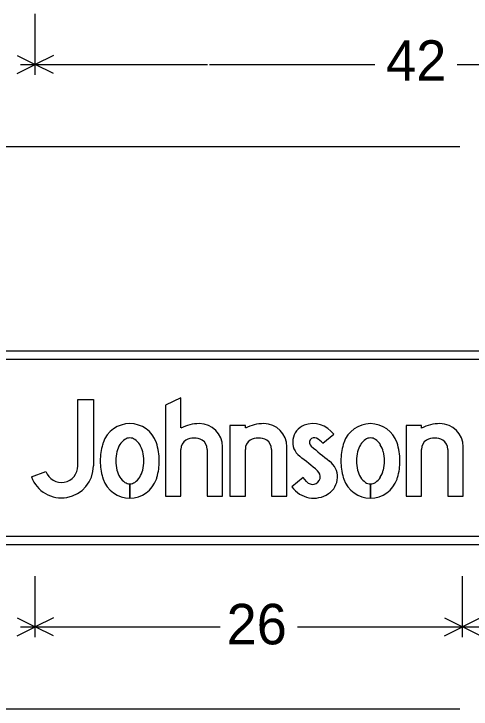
# Model space of a CAD drawing. Extents: x -0.03 to 1.42, y -0.19 to 1.05.
# Drawn here: x 0.2447 to 0.3781, y 0.5063 to 0.709 of the extents above; entities that cross this region are included whole.
import ezdxf

# ---------------------------------------------------------------- set-up
doc = ezdxf.new("R2010")
doc.units = 0
for name, color, linetype in [('SHT_B_01-Cover', 7, 'Continuous'), ('SHT_B_04-General-Notes', 7, 'Continuous'), ('SHT_B_07-Quantities-Amendment', 7, 'Continuous'), ('SHT_B_Sheet-Outline-Line', 7, 'Continuous')]:
    doc.layers.add(name, color=color, linetype=linetype)

msp = doc.modelspace()

# ---------------------------------------------------------------- linework, layer by layer
at = {"layer": 'SHT_B_01-Cover'}
for p, q in [((0.3348, 0.58385), (0.338, 0.58645)), ((0.31985, 0.58207), (0.31985, 0.5684)), ((0.37126, 0.58206), (0.37126, 0.5684)), ((0.24982, 0.57403), (0.25406, 0.57558)), ((0.24982, 0.57403), (0.24982, 0.57403)), ((0.27852, 0.572), (0.27852, 0.56784)), ((0.27852, 0.56784), (0.27852, 0.572)), ((0.34871, 0.572), (0.34871, 0.56784)), ((0.34871, 0.56784), (0.34871, 0.572))]:
    msp.add_line(p, q, dxfattribs=at)
for points in [[(0.26337, 0.57723), (0.26337, 0.59662), (0.26788, 0.59662), (0.26788, 0.57722)], [(0.29344, 0.5883), (0.29344, 0.59711), (0.28893, 0.59493), (0.28893, 0.56841), (0.29344, 0.56841), (0.29344, 0.58207)], [(0.31223, 0.5883), (0.31223, 0.589), (0.30772, 0.589), (0.30772, 0.5684), (0.31223, 0.5684), (0.31223, 0.58207)], [(0.36364, 0.58829), (0.36364, 0.589), (0.35913, 0.589), (0.35912, 0.5684), (0.36364, 0.5684), (0.36364, 0.58207)], [(0.30106, 0.58207), (0.30106, 0.56841), (0.30557, 0.5684), (0.30557, 0.58279)], [(0.31985, 0.5684), (0.32436, 0.5684), (0.32437, 0.58279)], [(0.37126, 0.5684), (0.37577, 0.5684), (0.37577, 0.58279)], [(0.33009, 0.57266), (0.32906, 0.57388), (0.32583, 0.57114)]]:
    msp.add_lwpolyline(points, dxfattribs=at)
for centre, major_axis, ratio, start_param, end_param in [((0.332, 0.58223), (0, 0.00734), 0.999996, 5.326111, 6.644269), ((0.27852, 0.58138), (0, 0.00819), 0.999997, 5.038801, 7.52757), ((0.2988, 0.57761), (0, 0.01195), 0.999997, 0, 0.465114), ((0.2988, 0.58279), (0, 0.00677), 0.999997, 4.712389, 6.283185), ((0.31759, 0.57761), (0, 0.01195), 0.999997, 0, 0.465114), ((0.31759, 0.58279), (0, 0.00677), 0.999997, 4.712389, 6.283185), ((0.33125, 0.58421), (0, 0.00522), 0.999996, 0.361084, 2.488009), ((0.34871, 0.58137), (0, 0.00819), 0.999997, 5.038801, 7.52757), ((0.369, 0.57761), (0, 0.01195), 0.999997, 0, 0.465114), ((0.369, 0.58279), (0, 0.00677), 0.999997, 4.712389, 6.283185), ((0.28281, 0.57992), (0, 0.01272), 0.999997, 1.244385, 1.285035), ((0.27985, 0.58086), (0, 0.00496), 0.999997, 0.596118, 1.022673), ((0.27852, 0.58283), (0, 0.00257), 0.999997, 0, 0.596118), ((0.27852, 0.58283), (0, 0.00257), 0.999997, 5.687067, 6.283185), ((0.27718, 0.58086), (0, 0.00496), 0.999997, 5.260512, 5.687067), ((0.26829, 0.57841), (0, 0.01884), 0.999997, 4.728048, 5.01381), ((0.29655, 0.58217), (0, 0.00311), 0.999997, 0.581816, 1.601456), ((0.29725, 0.58019), (0, 0.00517), 0.999997, 5.798026, 6.768344), ((0.29796, 0.58217), (0, 0.00311), 0.999997, 4.68173, 5.701369), ((0.31534, 0.58216), (0, 0.00311), 0.999997, 0.581816, 1.601456), ((0.31604, 0.58019), (0, 0.00517), 0.999997, 5.798026, 6.768344), ((0.31675, 0.58216), (0, 0.00311), 0.999997, 4.68173, 5.701369), ((0.33235, 0.58407), (0, 0.00141), 0.999996, 5.821908, 8.713004), ((0.33059, 0.58054), (0, 0.00536), 0.999996, 5.379051, 5.821908), ((0.353, 0.57992), (0, 0.01272), 0.999997, 1.244385, 1.285035), ((0.35005, 0.58086), (0, 0.00496), 0.999997, 0.596118, 1.022673), ((0.34871, 0.58283), (0, 0.00257), 0.999997, 0, 0.596118), ((0.34871, 0.58283), (0, 0.00257), 0.999997, 5.687067, 6.283185), ((0.34738, 0.58086), (0, 0.00496), 0.999997, 5.260512, 5.687067), ((0.33848, 0.57841), (0, 0.01884), 0.999997, 4.728048, 5.01381), ((0.36674, 0.58216), (0, 0.00311), 0.999997, 0.581816, 1.601456), ((0.36745, 0.58018), (0, 0.00517), 0.999997, 5.798026, 6.768344), ((0.36815, 0.58216), (0, 0.00311), 0.999997, 4.68173, 5.701369), ((0.28696, 0.5787), (0, 0.01705), 0.999997, 1.285035, 1.570796), ((0.28199, 0.57956), (0, 0.00745), 0.999997, 1.022673, 1.323101), ((0.27505, 0.57956), (0, 0.00745), 0.999997, 4.960084, 5.260512), ((0.40745, 0.67112), (0.00001, 0.11638), 0.999996, 2.429818, 2.489268), ((0.35715, 0.5787), (0, 0.01705), 0.999997, 1.285035, 1.570796), ((0.35218, 0.57955), (0, 0.00745), 0.999997, 1.022673, 1.323101), ((0.34524, 0.57955), (0, 0.00745), 0.999997, 4.960084, 5.260512), ((0.28536, 0.5787), (0, 0.01094), 0.999997, 1.323101, 1.570796), ((0.27167, 0.57871), (0, 0.01094), 0.999997, 4.712389, 4.960084), ((0.25731, 0.48767), (0.00001, 0.11638), 0.999996, 5.571913, 5.629602), ((0.35556, 0.5787), (0, 0.01094), 0.999997, 1.323101, 1.570796), ((0.34187, 0.5787), (0, 0.01094), 0.999997, 4.712389, 4.960084), ((0.28696, 0.5787), (0, 0.01705), 0.999997, 1.570796, 1.856558), ((0.28536, 0.5787), (0, 0.01094), 0.999997, 1.570796, 1.818492), ((0.27167, 0.57871), (0, 0.01094), 0.999997, 4.464694, 4.712389), ((0.27008, 0.57871), (0, 0.01705), 0.999997, 4.426627, 4.712389), ((0.33325, 0.574), (0, 0.00584), 0.999996, 3.732982, 5.630861), ((0.35715, 0.5787), (0, 0.01705), 0.999997, 1.570796, 1.856558), ((0.35556, 0.5787), (0, 0.01094), 0.999997, 1.570796, 1.818492), ((0.34187, 0.5787), (0, 0.01094), 0.999997, 4.464694, 4.712389), ((0.34027, 0.5787), (0, 0.01705), 0.999997, 4.426627, 4.712389), ((0.25857, 0.57723), (0, 0.00931), 0.999997, 1.920734, 4.712389), ((0.25857, 0.57723), (0, 0.0048), 0.999997, 1.920734, 4.712389), ((0.28199, 0.57785), (0, 0.00745), 0.999997, 1.818492, 2.11892), ((0.27505, 0.57785), (0, 0.00745), 0.999997, 4.164265, 4.464694), ((0.33181, 0.57412), (0, 0.00226), 0.999996, 2.273512, 5.571913), ((0.35218, 0.57784), (0, 0.00745), 0.999997, 1.818492, 2.11892), ((0.34524, 0.57785), (0, 0.00745), 0.999997, 4.164265, 4.464694), ((0.28281, 0.57749), (0, 0.01272), 0.999997, 1.856558, 1.897208), ((0.27985, 0.57655), (0, 0.00496), 0.999997, 2.11892, 2.545474), ((0.27718, 0.57655), (0, 0.00496), 0.999997, 3.737711, 4.164265), ((0.27423, 0.57749), (0, 0.01272), 0.999997, 4.385977, 4.426627), ((0.353, 0.57748), (0, 0.01272), 0.999997, 1.856558, 1.897208), ((0.35005, 0.57654), (0, 0.00496), 0.999997, 2.11892, 2.545474), ((0.34738, 0.57654), (0, 0.00496), 0.999997, 3.737711, 4.164265), ((0.34442, 0.57748), (0, 0.01272), 0.999997, 4.385977, 4.426627), ((0.27852, 0.57603), (0, 0.00819), 0.999997, 1.897208, 3.141593), ((0.27852, 0.57458), (0, 0.00257), 0.999997, 2.545474, 3.141593), ((0.27852, 0.57603), (0, 0.00819), 0.999997, 3.141765, 4.385977), ((0.27852, 0.57458), (0, 0.00257), 0.999997, 3.142141, 3.737711), ((0.34871, 0.57603), (0, 0.00819), 0.999997, 1.897208, 3.141593), ((0.34871, 0.57457), (0, 0.00257), 0.999997, 2.545474, 3.141593), ((0.34871, 0.57603), (0, 0.00819), 0.999997, 3.141765, 4.385977), ((0.34871, 0.57457), (0, 0.00257), 0.999997, 3.142141, 3.737711), ((0.33218, 0.5756), (0, 0.00776), 0.999996, 2.182616, 3.732982)]:
    msp.add_ellipse(centre, major_axis=major_axis, ratio=ratio, start_param=start_param, end_param=end_param, dxfattribs=at)
at = {"layer": 'SHT_B_04-General-Notes'}
for p, q in [((0.25094, 0.69131), (0.25094, 0.70903)), ((0.24566, 0.6969), (0.25094, 0.69426)), ((0.25622, 0.6969), (0.25094, 0.69426)), ((0.24566, 0.69162), (0.25094, 0.69426)), ((0.24668, 0.69426), (0.3012, 0.69426)), ((0.25622, 0.69162), (0.25094, 0.69426)), ((0.30177, 0.69426), (0.34995, 0.69426)), ((0.374, 0.69426), (0.43362, 0.69426)), ((0.37475, 0.6703), (0.22883, 0.6703)), ((0.25094, 0.52735), (0.25094, 0.54507)), ((0.37558, 0.52735), (0.37558, 0.54507)), ((0.24566, 0.53294), (0.25094, 0.5303)), ((0.25622, 0.53294), (0.25094, 0.5303)), ((0.3703, 0.53294), (0.37558, 0.5303)), ((0.38086, 0.53294), (0.37558, 0.5303)), ((0.24566, 0.52766), (0.25094, 0.5303)), ((0.24668, 0.5303), (0.30484, 0.5303)), ((0.25622, 0.52766), (0.25094, 0.5303)), ((0.3274, 0.5303), (0.374, 0.5303)), ((0.3703, 0.52766), (0.37558, 0.5303)), ((0.374, 0.5303), (0.42276, 0.5303)), ((0.38086, 0.52766), (0.37558, 0.5303)), ((0.37475, 0.50634), (0.22883, 0.50634))]:
    msp.add_line(p, q, dxfattribs=at)
at = {"layer": 'SHT_B_07-Quantities-Amendment'}
for p, q in [((0.53224, 0.61071), (0.23599, 0.61073)), ((0.23599, 0.60838), (0.53224, 0.60836)), ((0.3348, 0.58385), (0.338, 0.58645)), ((0.31985, 0.58207), (0.31985, 0.5684)), ((0.37126, 0.58206), (0.37126, 0.5684)), ((0.24982, 0.57403), (0.25406, 0.57558)), ((0.24982, 0.57403), (0.24982, 0.57403)), ((0.27852, 0.572), (0.27852, 0.56784)), ((0.27852, 0.56784), (0.27852, 0.572)), ((0.34871, 0.572), (0.34871, 0.56784)), ((0.34871, 0.56784), (0.34871, 0.572)), ((0.53224, 0.55663), (0.23601, 0.55665)), ((0.23601, 0.5543), (0.53224, 0.55428))]:
    msp.add_line(p, q, dxfattribs=at)
for points in [[(0.26337, 0.57723), (0.26337, 0.59662), (0.26788, 0.59662), (0.26788, 0.57722)], [(0.29344, 0.5883), (0.29344, 0.59711), (0.28893, 0.59493), (0.28893, 0.56841), (0.29344, 0.56841), (0.29344, 0.58207)], [(0.31223, 0.5883), (0.31223, 0.589), (0.30772, 0.589), (0.30772, 0.5684), (0.31223, 0.5684), (0.31223, 0.58207)], [(0.36364, 0.58829), (0.36364, 0.589), (0.35913, 0.589), (0.35912, 0.5684), (0.36364, 0.5684), (0.36364, 0.58207)], [(0.30106, 0.58207), (0.30106, 0.56841), (0.30557, 0.5684), (0.30557, 0.58279)], [(0.31985, 0.5684), (0.32436, 0.5684), (0.32437, 0.58279)], [(0.37126, 0.5684), (0.37577, 0.5684), (0.37577, 0.58279)], [(0.33009, 0.57266), (0.32906, 0.57388), (0.32583, 0.57114)]]:
    msp.add_lwpolyline(points, dxfattribs=at)
for centre, major_axis, ratio, start_param, end_param in [((0.332, 0.58223), (0, 0.00734), 0.999996, 5.326111, 6.644269), ((0.27852, 0.58138), (0, 0.00819), 0.999997, 5.038801, 7.52757), ((0.2988, 0.57761), (0, 0.01195), 0.999997, 0, 0.465114), ((0.2988, 0.58279), (0, 0.00677), 0.999997, 4.712389, 6.283185), ((0.31759, 0.57761), (0, 0.01195), 0.999997, 0, 0.465114), ((0.31759, 0.58279), (0, 0.00677), 0.999997, 4.712389, 6.283185), ((0.33125, 0.58421), (0, 0.00522), 0.999996, 0.361084, 2.488009), ((0.34871, 0.58137), (0, 0.00819), 0.999997, 5.038801, 7.52757), ((0.369, 0.57761), (0, 0.01195), 0.999997, 0, 0.465114), ((0.369, 0.58279), (0, 0.00677), 0.999997, 4.712389, 6.283185), ((0.28281, 0.57992), (0, 0.01272), 0.999997, 1.244385, 1.285035), ((0.27985, 0.58086), (0, 0.00496), 0.999997, 0.596118, 1.022673), ((0.27852, 0.58283), (0, 0.00257), 0.999997, 0, 0.596118), ((0.27852, 0.58283), (0, 0.00257), 0.999997, 5.687067, 6.283185), ((0.27718, 0.58086), (0, 0.00496), 0.999997, 5.260512, 5.687067), ((0.26829, 0.57841), (0, 0.01884), 0.999997, 4.728048, 5.01381), ((0.29655, 0.58217), (0, 0.00311), 0.999997, 0.581816, 1.601456), ((0.29725, 0.58019), (0, 0.00517), 0.999997, 5.798026, 6.768344), ((0.29796, 0.58217), (0, 0.00311), 0.999997, 4.68173, 5.701369), ((0.31534, 0.58216), (0, 0.00311), 0.999997, 0.581816, 1.601456), ((0.31604, 0.58019), (0, 0.00517), 0.999997, 5.798026, 6.768344), ((0.31675, 0.58216), (0, 0.00311), 0.999997, 4.68173, 5.701369), ((0.33235, 0.58407), (0, 0.00141), 0.999996, 5.821908, 8.713004), ((0.33059, 0.58054), (0, 0.00536), 0.999996, 5.379051, 5.821908), ((0.353, 0.57992), (0, 0.01272), 0.999997, 1.244385, 1.285035), ((0.35005, 0.58086), (0, 0.00496), 0.999997, 0.596118, 1.022673), ((0.34871, 0.58283), (0, 0.00257), 0.999997, 0, 0.596118), ((0.34871, 0.58283), (0, 0.00257), 0.999997, 5.687067, 6.283185), ((0.34738, 0.58086), (0, 0.00496), 0.999997, 5.260512, 5.687067), ((0.33848, 0.57841), (0, 0.01884), 0.999997, 4.728048, 5.01381), ((0.36674, 0.58216), (0, 0.00311), 0.999997, 0.581816, 1.601456), ((0.36745, 0.58018), (0, 0.00517), 0.999997, 5.798026, 6.768344), ((0.36815, 0.58216), (0, 0.00311), 0.999997, 4.68173, 5.701369), ((0.28696, 0.5787), (0, 0.01705), 0.999997, 1.285035, 1.570796), ((0.28199, 0.57956), (0, 0.00745), 0.999997, 1.022673, 1.323101), ((0.27505, 0.57956), (0, 0.00745), 0.999997, 4.960084, 5.260512), ((0.40745, 0.67112), (0.00001, 0.11638), 0.999996, 2.429818, 2.489268), ((0.35715, 0.5787), (0, 0.01705), 0.999997, 1.285035, 1.570796), ((0.35218, 0.57955), (0, 0.00745), 0.999997, 1.022673, 1.323101), ((0.34524, 0.57955), (0, 0.00745), 0.999997, 4.960084, 5.260512), ((0.28536, 0.5787), (0, 0.01094), 0.999997, 1.323101, 1.570796), ((0.27167, 0.57871), (0, 0.01094), 0.999997, 4.712389, 4.960084), ((0.25731, 0.48767), (0.00001, 0.11638), 0.999996, 5.571913, 5.629602), ((0.35556, 0.5787), (0, 0.01094), 0.999997, 1.323101, 1.570796), ((0.34187, 0.5787), (0, 0.01094), 0.999997, 4.712389, 4.960084), ((0.28696, 0.5787), (0, 0.01705), 0.999997, 1.570796, 1.856558), ((0.28536, 0.5787), (0, 0.01094), 0.999997, 1.570796, 1.818492), ((0.27167, 0.57871), (0, 0.01094), 0.999997, 4.464694, 4.712389), ((0.27008, 0.57871), (0, 0.01705), 0.999997, 4.426627, 4.712389), ((0.33325, 0.574), (0, 0.00584), 0.999996, 3.732982, 5.630861), ((0.35715, 0.5787), (0, 0.01705), 0.999997, 1.570796, 1.856558), ((0.35556, 0.5787), (0, 0.01094), 0.999997, 1.570796, 1.818492), ((0.34187, 0.5787), (0, 0.01094), 0.999997, 4.464694, 4.712389), ((0.34027, 0.5787), (0, 0.01705), 0.999997, 4.426627, 4.712389), ((0.25857, 0.57723), (0, 0.00931), 0.999997, 1.920734, 4.712389), ((0.25857, 0.57723), (0, 0.0048), 0.999997, 1.920734, 4.712389), ((0.28199, 0.57785), (0, 0.00745), 0.999997, 1.818492, 2.11892), ((0.27505, 0.57785), (0, 0.00745), 0.999997, 4.164265, 4.464694), ((0.33181, 0.57412), (0, 0.00226), 0.999996, 2.273512, 5.571913), ((0.35218, 0.57784), (0, 0.00745), 0.999997, 1.818492, 2.11892), ((0.34524, 0.57785), (0, 0.00745), 0.999997, 4.164265, 4.464694), ((0.28281, 0.57749), (0, 0.01272), 0.999997, 1.856558, 1.897208), ((0.27985, 0.57655), (0, 0.00496), 0.999997, 2.11892, 2.545474), ((0.27718, 0.57655), (0, 0.00496), 0.999997, 3.737711, 4.164265), ((0.27423, 0.57749), (0, 0.01272), 0.999997, 4.385977, 4.426627), ((0.353, 0.57748), (0, 0.01272), 0.999997, 1.856558, 1.897208), ((0.35005, 0.57654), (0, 0.00496), 0.999997, 2.11892, 2.545474), ((0.34738, 0.57654), (0, 0.00496), 0.999997, 3.737711, 4.164265), ((0.34442, 0.57748), (0, 0.01272), 0.999997, 4.385977, 4.426627), ((0.27852, 0.57603), (0, 0.00819), 0.999997, 1.897208, 3.141593), ((0.27852, 0.57458), (0, 0.00257), 0.999997, 2.545474, 3.141593), ((0.27852, 0.57603), (0, 0.00819), 0.999997, 3.141765, 4.385977), ((0.27852, 0.57458), (0, 0.00257), 0.999997, 3.142141, 3.737711), ((0.34871, 0.57603), (0, 0.00819), 0.999997, 1.897208, 3.141593), ((0.34871, 0.57457), (0, 0.00257), 0.999997, 2.545474, 3.141593), ((0.34871, 0.57603), (0, 0.00819), 0.999997, 3.141765, 4.385977), ((0.34871, 0.57457), (0, 0.00257), 0.999997, 3.142141, 3.737711), ((0.33218, 0.5756), (0, 0.00776), 0.999996, 2.182616, 3.732982)]:
    msp.add_ellipse(centre, major_axis=major_axis, ratio=ratio, start_param=start_param, end_param=end_param, dxfattribs=at)
at = {"layer": 'SHT_B_Sheet-Outline-Line'}
for p, q in [((0.3348, 0.58385), (0.338, 0.58645)), ((0.31985, 0.58207), (0.31985, 0.5684)), ((0.37126, 0.58206), (0.37126, 0.5684)), ((0.24982, 0.57403), (0.25406, 0.57558)), ((0.24982, 0.57403), (0.24982, 0.57403))]:
    msp.add_line(p, q, dxfattribs=at)
for points in [[(0.26337, 0.57723), (0.26337, 0.59662), (0.26788, 0.59662), (0.26788, 0.57722)], [(0.29344, 0.5883), (0.29344, 0.59711), (0.28893, 0.59493), (0.28893, 0.56841), (0.29344, 0.56841), (0.29344, 0.58207)], [(0.31223, 0.5883), (0.31223, 0.589), (0.30772, 0.589), (0.30772, 0.5684), (0.31223, 0.5684), (0.31223, 0.58207)], [(0.36364, 0.58829), (0.36364, 0.589), (0.35913, 0.589), (0.35912, 0.5684), (0.36364, 0.5684), (0.36364, 0.58207)], [(0.30106, 0.58207), (0.30106, 0.56841), (0.30557, 0.5684), (0.30557, 0.58279)], [(0.31985, 0.5684), (0.32436, 0.5684), (0.32437, 0.58279)], [(0.37126, 0.5684), (0.37577, 0.5684), (0.37577, 0.58279)], [(0.33009, 0.57266), (0.32906, 0.57388), (0.32583, 0.57114)]]:
    msp.add_lwpolyline(points, dxfattribs=at)
for centre, major_axis, ratio, start_param, end_param in [((0.332, 0.58223), (0, 0.00734), 0.999996, 5.326111, 6.644269), ((0.27852, 0.58138), (0, 0.00819), 0.999997, 5.038801, 7.52757), ((0.2988, 0.57761), (0, 0.01195), 0.999997, 0, 0.465114), ((0.2988, 0.58279), (0, 0.00677), 0.999997, 4.712389, 6.283185), ((0.31759, 0.57761), (0, 0.01195), 0.999997, 0, 0.465114), ((0.31759, 0.58279), (0, 0.00677), 0.999997, 4.712389, 6.283185), ((0.33125, 0.58421), (0, 0.00522), 0.999996, 0.361084, 2.488009), ((0.34871, 0.58137), (0, 0.00819), 0.999997, 5.038801, 7.52757), ((0.369, 0.57761), (0, 0.01195), 0.999997, 0, 0.465114), ((0.369, 0.58279), (0, 0.00677), 0.999997, 4.712389, 6.283185), ((0.28281, 0.57992), (0, 0.01272), 0.999997, 1.244385, 1.285035), ((0.27985, 0.58086), (0, 0.00496), 0.999997, 0.596118, 1.022673), ((0.27852, 0.58283), (0, 0.00257), 0.999997, 0, 0.596118), ((0.27852, 0.58283), (0, 0.00257), 0.999997, 5.687067, 6.283185), ((0.27718, 0.58086), (0, 0.00496), 0.999997, 5.260512, 5.687067), ((0.26829, 0.57841), (0, 0.01884), 0.999997, 4.728048, 5.01381), ((0.29655, 0.58217), (0, 0.00311), 0.999997, 0.581816, 1.601456), ((0.29725, 0.58019), (0, 0.00517), 0.999997, 5.798026, 6.768344), ((0.29796, 0.58217), (0, 0.00311), 0.999997, 4.68173, 5.701369), ((0.31534, 0.58216), (0, 0.00311), 0.999997, 0.581816, 1.601456), ((0.31604, 0.58019), (0, 0.00517), 0.999997, 5.798026, 6.768344), ((0.31675, 0.58216), (0, 0.00311), 0.999997, 4.68173, 5.701369), ((0.33235, 0.58407), (0, 0.00141), 0.999996, 5.821908, 8.713004), ((0.33059, 0.58054), (0, 0.00536), 0.999996, 5.379051, 5.821908), ((0.353, 0.57992), (0, 0.01272), 0.999997, 1.244385, 1.285035), ((0.35005, 0.58086), (0, 0.00496), 0.999997, 0.596118, 1.022673), ((0.34871, 0.58283), (0, 0.00257), 0.999997, 0, 0.596118), ((0.34871, 0.58283), (0, 0.00257), 0.999997, 5.687067, 6.283185), ((0.34738, 0.58086), (0, 0.00496), 0.999997, 5.260512, 5.687067), ((0.33848, 0.57841), (0, 0.01884), 0.999997, 4.728048, 5.01381), ((0.36674, 0.58216), (0, 0.00311), 0.999997, 0.581816, 1.601456), ((0.36745, 0.58018), (0, 0.00517), 0.999997, 5.798026, 6.768344), ((0.36815, 0.58216), (0, 0.00311), 0.999997, 4.68173, 5.701369), ((0.28696, 0.5787), (0, 0.01705), 0.999997, 1.285035, 1.570796), ((0.28199, 0.57956), (0, 0.00745), 0.999997, 1.022673, 1.323101), ((0.27505, 0.57956), (0, 0.00745), 0.999997, 4.960084, 5.260512), ((0.40745, 0.67112), (0.00001, 0.11638), 0.999996, 2.429818, 2.489268), ((0.35715, 0.5787), (0, 0.01705), 0.999997, 1.285035, 1.570796), ((0.35218, 0.57955), (0, 0.00745), 0.999997, 1.022673, 1.323101), ((0.34524, 0.57955), (0, 0.00745), 0.999997, 4.960084, 5.260512), ((0.28536, 0.5787), (0, 0.01094), 0.999997, 1.323101, 1.570796), ((0.27167, 0.57871), (0, 0.01094), 0.999997, 4.712389, 4.960084), ((0.25731, 0.48767), (0.00001, 0.11638), 0.999996, 5.571913, 5.629602), ((0.35556, 0.5787), (0, 0.01094), 0.999997, 1.323101, 1.570796), ((0.34187, 0.5787), (0, 0.01094), 0.999997, 4.712389, 4.960084), ((0.28696, 0.5787), (0, 0.01705), 0.999997, 1.570796, 1.856558), ((0.28536, 0.5787), (0, 0.01094), 0.999997, 1.570796, 1.818492), ((0.27167, 0.57871), (0, 0.01094), 0.999997, 4.464694, 4.712389), ((0.27008, 0.57871), (0, 0.01705), 0.999997, 4.426627, 4.712389), ((0.33325, 0.574), (0, 0.00584), 0.999996, 3.732982, 5.630861), ((0.35715, 0.5787), (0, 0.01705), 0.999997, 1.570796, 1.856558), ((0.35556, 0.5787), (0, 0.01094), 0.999997, 1.570796, 1.818492), ((0.34187, 0.5787), (0, 0.01094), 0.999997, 4.464694, 4.712389), ((0.34027, 0.5787), (0, 0.01705), 0.999997, 4.426627, 4.712389), ((0.25857, 0.57723), (0, 0.00931), 0.999997, 1.920734, 4.712389), ((0.25857, 0.57723), (0, 0.0048), 0.999997, 1.920734, 4.712389), ((0.28199, 0.57785), (0, 0.00745), 0.999997, 1.818492, 2.11892), ((0.27505, 0.57785), (0, 0.00745), 0.999997, 4.164265, 4.464694), ((0.33181, 0.57412), (0, 0.00226), 0.999996, 2.273512, 5.571913), ((0.35218, 0.57784), (0, 0.00745), 0.999997, 1.818492, 2.11892), ((0.34524, 0.57785), (0, 0.00745), 0.999997, 4.164265, 4.464694), ((0.28281, 0.57749), (0, 0.01272), 0.999997, 1.856558, 1.897208), ((0.27985, 0.57655), (0, 0.00496), 0.999997, 2.11892, 2.545474), ((0.27718, 0.57655), (0, 0.00496), 0.999997, 3.737711, 4.164265), ((0.27423, 0.57749), (0, 0.01272), 0.999997, 4.385977, 4.426627), ((0.353, 0.57748), (0, 0.01272), 0.999997, 1.856558, 1.897208), ((0.35005, 0.57654), (0, 0.00496), 0.999997, 2.11892, 2.545474), ((0.34738, 0.57654), (0, 0.00496), 0.999997, 3.737711, 4.164265), ((0.34442, 0.57748), (0, 0.01272), 0.999997, 4.385977, 4.426627), ((0.27852, 0.57603), (0, 0.00819), 0.999997, 1.897208, 4.385977), ((0.27852, 0.57458), (0, 0.00257), 0.999997, 2.545474, 3.141593), ((0.27852, 0.57458), (0, 0.00257), 0.999997, 3.141593, 3.737711), ((0.34871, 0.57603), (0, 0.00819), 0.999997, 1.897208, 4.385977), ((0.34871, 0.57457), (0, 0.00257), 0.999997, 2.545474, 3.141593), ((0.34871, 0.57457), (0, 0.00257), 0.999997, 3.141593, 3.737711), ((0.33218, 0.5756), (0, 0.00776), 0.999996, 2.182616, 3.732982)]:
    msp.add_ellipse(centre, major_axis=major_axis, ratio=ratio, start_param=start_param, end_param=end_param, dxfattribs=at)

# ---------------------------------------------------------------- texts
at = {"layer": 'SHT_B_04-General-Notes'}
for s, p in [('42', (0.35328, 0.68952)), ('26', (0.30676, 0.52521))]:
    msp.add_text(s, height=0.011811, dxfattribs=at).set_placement(p)

doc.saveas('drawing.dxf')
